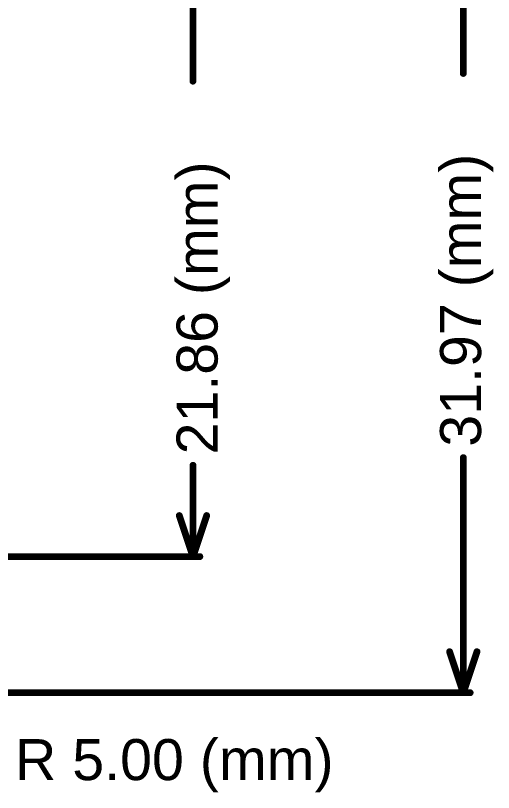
# Model space of a CAD drawing. Header units: millimetres. Extents: x -1.12 to 0.87, y -0.24 to 1.5.
# Drawn here: x 0.173 to 0.871, y -0.241 to 0.895 of the extents above; entities that cross this region are included whole.
import ezdxf

# ---------------------------------------------------------------- set-up
doc = ezdxf.new("R2010")
doc.units = ezdxf.units.MM
doc.header["$MEASUREMENT"] = 0
doc.layers.add('Mechanical1', color=6, linetype='Continuous')
doc.styles.add('Arial', font='', dxfattribs={"height": 0.2})
doc.styles.get('Arial').set_extended_font_data('Arial')

msp = doc.modelspace()

# ---------------------------------------------------------------- linework, layer by layer
at = {"layer": 'Mechanical1', "const_width": 0.01}
for points in [[(0.827, 0.8108), (0.827, 1.1641)], [(0.432, 0.7995), (0.432, 0.965)], [(0.827, -0.0948), (0.827, 0.249)], [(0.432, 0.1043), (0.432, 0.2377)], [(0.412, 0.1643), (0.432, 0.1043)], [(0.432, 0.1043), (0.452, 0.1643)], [(0.085, 0.1043), (0.442, 0.1043)], [(0.807, -0.0348), (0.827, -0.0948)], [(0.827, -0.0948), (0.847, -0.0348)], [(-0.1096, -0.0948), (0.837, -0.0948)]]:
    msp.add_lwpolyline(points, dxfattribs=at)
at = {"layer": 'Mechanical1', "const_width": 0.005}
for points in [[(0.8245, 0.8108, 1), (0.8295, 0.8108, 1)], [(0.4295, 0.7995, 1), (0.4345, 0.7995, 1)], [(0.8245, 0.249, 1), (0.8295, 0.249, 1)], [(0.4295, 0.2377, 1), (0.4345, 0.2377, 1)], [(0.4095, 0.1643, 1), (0.4145, 0.1643, 1)], [(0.4495, 0.1643, 1), (0.4545, 0.1643, 1)], [(0.4295, 0.1043, 1), (0.4345, 0.1043, 1)], [(0.4295, 0.1043, 1), (0.4345, 0.1043, 1)], [(0.4295, 0.1043, 1), (0.4345, 0.1043, 1)], [(0.4395, 0.1043, 1), (0.4445, 0.1043, 1)], [(0.8045, -0.0348, 1), (0.8095, -0.0348, 1)], [(0.8445, -0.0348, 1), (0.8495, -0.0348, 1)], [(0.8245, -0.0948, 1), (0.8295, -0.0948, 1)], [(0.8245, -0.0948, 1), (0.8295, -0.0948, 1)], [(0.8245, -0.0948, 1), (0.8295, -0.0948, 1)], [(0.8345, -0.0948, 1), (0.8395, -0.0948, 1)]]:
    msp.add_lwpolyline(points, format="xyb", close=True, dxfattribs=at)

# ---------------------------------------------------------------- texts
at = {"layer": 'Mechanical1', "style": 'Arial'}
for s, p in [('31.97 (mm)', (0.853, 0.265)), ('21.86 (mm)', (0.468, 0.2537))]:
    msp.add_text(s, height=0.06, rotation=90, dxfattribs=at).set_placement(p)
msp.add_text('R 5.00 (mm)', height=0.06, dxfattribs=at).set_placement((0.1718, -0.2226))

doc.saveas('drawing.dxf')
